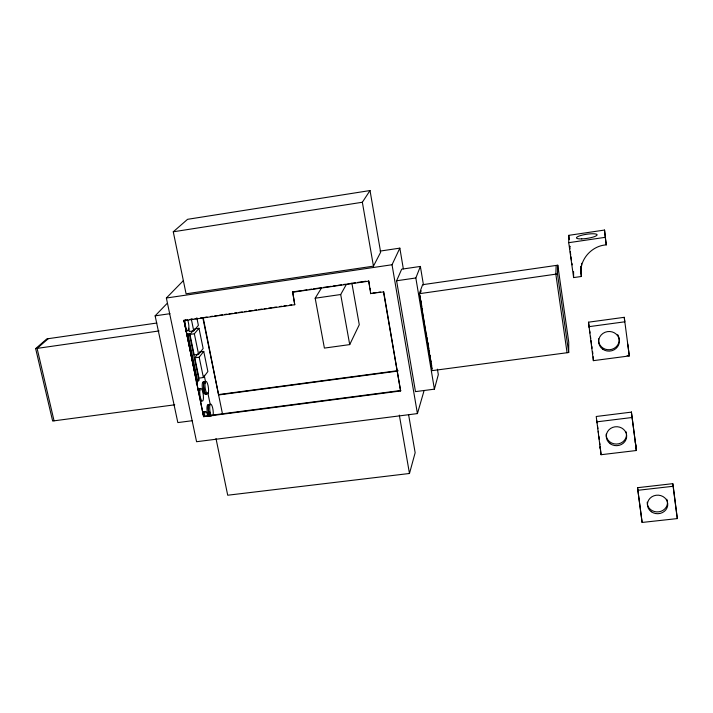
<?xml version="1.0" encoding="UTF-8"?>
<svg xmlns="http://www.w3.org/2000/svg" width="713" height="713" viewBox="0 0 713 713"><rect width="100%" height="100%" fill="white"/><g stroke="black" fill="none" stroke-linecap="round" stroke-linejoin="round"><path stroke-width="1.07" d="M568.698 352.516L568.742 342.169L557.789 265.2L422.622 284.692L419.289 293.703L432.114 370.644L568.698 352.516L557.495 273.926L557.789 265.2M568.733 242.687L568.778 235.343L604.535 230.058L606.264 244.88C590.925 245.771 577.967 261.154 581.371 276.484L573.617 277.589L568.733 242.687L605.248 237.322L604.535 230.058M556.167 265.432L555.837 274.157L567.067 352.73M423.46 285.022L420.376 266.439L401.695 269.175L396.597 280.77L415.474 391.624L434.395 389.164L438.317 374.637L437.408 369.174M215.994 438.531L227.714 495.223L409.476 473.485L415.153 452.746L408.611 414.743M431.989 368.674L432.123 368.229M183.535 280.467L166.37 298.016L196.574 441.721L417.426 413.593L423.959 391.036M203.615 416.695L184.007 320.324L203.615 416.695L400.617 390.965L383.683 291.555M420.073 293.836L421.214 290.735M434.395 389.164L415.839 277.972L420.376 266.439M209.987 416.223A6.319 1.622 82.5 0 1 209.087 414.048L208.454 410.955A6.319 1.622 82.5 0 1 208.517 405.358L209.203 404.369A6.319 1.622 82.5 0 1 209.64 404.512M203.383 412.738L204.087 411.722L203.383 412.738A6.408 1.667 82.6 0 0 203.178 413.825M206.574 393.826L206.191 394.102A6.346 1.64 82.3 0 1 204.355 391.17L203.713 388.05A6.346 1.64 82.3 0 1 203.784 382.48L204.479 381.535A6.346 1.64 82.3 0 1 204.934 381.696M198.357 390.635A6.435 1.684 82.4 0 1 198.562 389.565L199.284 388.594A6.435 1.684 82.4 0 1 199.738 388.745M417.426 413.593L392.034 264.746L399.841 248.133L380.074 251.092M321.608 287.802L315.182 298.212L324.397 348.087L349.718 344.602L359.272 324.718L351.883 283.204M400.617 390.965L383.505 291.947L370.885 293.399M370.698 293.783L368.683 280.815L369.601 286.065M373.452 266.154L380.644 252.242L370.02 190.549L187.564 219.319L173.268 231.796L186.084 293.809L373.452 266.154L362.347 202.251L370.02 190.549M349.718 344.602L340.698 294.522L346.5 284.175M294.745 304.727L292.669 291.902L294.745 304.727L183.651 320.725M208.517 405.358L209.203 404.369M203.152 317.445L218.615 394.957L397.845 371.072M198.562 389.565L199.284 388.594M198.08 353.666L194.792 357.81L199.007 378.122L203.392 377.525L207.875 371.509L203.74 351.411L199.399 352.017M196.316 383.558L198.98 380.002L189.302 333.345L187.234 335.778M196.182 381.981L197.519 380.207L187.831 333.559M203.784 382.48L204.078 382.097L202.777 382.275M194.792 357.81L199.185 357.204L203.74 351.411M193.954 329.673L189.943 334.415L194.194 354.896L198.588 354.281L203.143 348.523L198.98 328.265L194.622 328.889M189.943 334.415L194.346 333.791L198.98 328.265M188.66 328.221L189.328 331.483L193.74 330.85L198.383 325.36L196.833 317.838M192.457 420.679L177.84 422.586L155.131 315.841L166.913 303.613M48.261 338.684L37.094 348.39L54.063 420.83M174.747 404.806L52.646 421.018L35.65 348.595L46.853 338.88L156.824 323.025M201.414 401.054L201.013 401.339A6.435 1.684 82.4 0 1 200.549 401.196M173.268 231.796L362.347 202.251M166.37 298.016L392.034 264.746M293.765 291.742L301.875 290.556M303.685 290.289L306.982 289.808M309.192 289.487L311.786 289.113M313.595 288.845L321.456 287.704M323.515 287.401L331.224 286.278M333.069 286.011L336.233 285.548M337.837 285.316L341.518 284.781M343.345 284.514L345.547 284.193M347.748 283.872L355.466 282.749M357.445 282.455L365.956 281.216M292.401 292.277L368.487 281.198M155.131 315.841L169.97 313.684M396.597 280.77L415.839 277.972M315.182 298.212L340.698 294.522M185.104 320.164L187.305 319.843M189.498 319.531L192.795 319.05M194.997 318.738L197.189 318.417M200.487 317.945L202.688 317.633M204.889 317.312L207.082 317M210.38 316.519L212.581 316.207M214.773 315.886L216.975 315.574M219.176 315.253L222.474 314.781M224.666 314.46L226.868 314.148M229.06 313.827L232.358 313.355M234.559 313.043L236.761 312.722M238.953 312.401L242.251 311.929M244.452 311.617L246.645 311.296M248.846 310.984L252.144 310.503M254.345 310.191L256.537 309.87M258.739 309.558L262.036 309.077M264.229 308.765L266.43 308.444M268.632 308.132L271.929 307.659M274.122 307.339L276.323 307.027M279.621 306.545L281.822 306.233M284.015 305.913L286.216 305.601M289.514 305.119L291.706 304.808M373.015 293.096L376.214 292.633M378.353 292.33L380.484 292.018M35.65 348.595L159.044 330.939M419.289 293.703L557.495 273.926M188.268 330.529L186.378 330.966A6.524 1.72 81.7 0 1 185.897 330.743M588.492 322.187L624.24 317.321L629.303 355.939L593.376 360.653L588.492 322.187L589.241 327.615M588.68 326.706L624.793 321.804L624.24 317.321M198.98 380.002L196.788 380.305L187.323 334.745M204.087 381.803L205.531 381.607M198.882 388.87L200.335 388.674M197.546 389.343L198.865 389.173M202.67 389.77L204.159 389.574L204.426 391.009A6.043 1.56 82.3 0 0 206.164 393.808M203.989 389.672L205.433 389.485M205.148 393.719L206.413 393.549L206.191 394.102L206.601 393.531L205.986 393.826A6.043 1.56 82.3 0 1 204.239 391.036L203.713 388.05M218.918 394.521L397.997 370.635M208.82 404.663L210.255 404.476L207.768 392.578M207.51 405.127L208.802 404.957M203.695 412.025L205.148 411.838M207.421 412.658L210.166 412.381M203.945 416.214L400.777 390.492M631.406 412.123L596.228 416.49L601.068 454.716L636.415 450.509L631.406 412.123L636.415 450.509L635.283 441.686M596.487 421.891L632.021 417.506M210.014 415.955A6.016 1.542 82.5 0 1 209.159 413.888L208.454 410.955M637.529 487.701L672.787 483.664L673.232 486.266L677.35 518.583L642.119 522.451L637.529 487.701L642.119 522.451M637.814 490.303L673.232 486.266M627.119 355.457L629.303 355.939L627.77 344.138M569.847 246.208L569.981 246.68M203.98 389.601L204.355 391.17L204.159 389.574M204.194 375.243L205.531 381.74M191.271 318.889L193.74 330.85M194.346 333.791L198.588 354.281M199.185 357.204L203.392 377.525M183.909 320.36L187.617 338.185M188.232 341.162L192.563 361.963M193.178 364.922L197.465 385.555M202.831 317.829L222.518 414.057M399.333 415.126L409.476 473.485M369.967 288.159L370.332 290.253M677.047 516.773L677.35 518.583M571.879 263.177L572.165 264.871M399.841 248.133L403.335 268.863M419.868 295.957L420.233 298.132M420.59 300.298L431.811 367.587M420.01 295.574L420.376 297.74M420.732 299.915L421.098 302.08M421.454 304.246L421.82 306.421M422.176 308.586L422.542 310.752M426.338 333.524L426.695 335.698M427.06 337.864L427.417 340.039M427.782 342.204L428.148 344.37M428.504 346.545L428.869 348.71M429.226 350.876L429.591 353.051M429.948 355.217L430.313 357.382M430.67 359.557L431.035 361.723M431.401 363.888L431.757 366.063M571.425 260.183L570.944 256.751M600.203 446.971L601.068 454.716M568.778 235.343L569.375 239.63M589.696 330.868L589.999 333.033M590.444 336.295L590.747 338.461M591.041 340.627L591.496 343.889M591.799 346.055L592.093 348.22M592.548 351.473L592.851 353.648M596.817 420.75L597.12 422.925M605.248 237.322L606.264 244.88M597.565 426.231L597.895 428.727M598.216 431.231L598.439 432.907M580.926 266.707L581.371 276.484M570.712 255.004L570.293 251.653M672.787 483.664L676.895 515.864M598.867 436.24L599.276 439.529M208.9 412.462L208.971 413.905A6.016 1.542 82.5 0 0 209.827 415.982M599.678 442.764L599.927 444.867M569.981 248.828L569.794 246.422M600.096 446.748L600.186 448.388M593.198 356.785L593.376 360.653M581.523 263.293L581.585 265.521M580.899 266.225L580.979 269.166M580.747 266.903L580.908 272.847M573.573 271.582L573.617 277.589M666.771 499.198A10.134 9.26 -1.1 0 1 658.999 511.791A10.134 9.26 -1.1 0 1 647.235 502.193M626.513 434.208A10.178 9.456 -1.6 0 1 616.29 444.056A10.178 9.456 -1.6 0 1 606.175 434.19M626.067 431.775A10.178 9.456 -1.6 0 1 626.442 433.388M618.786 336.946A10.356 9.786 -6.8 0 1 609.767 349.718A10.356 9.786 -6.8 0 1 598.653 338.809M617.654 334.638A10.356 9.786 -6.8 0 1 618.483 336.153M208.624 416.134A6.016 1.551 82.5 0 1 206.957 408.094A6.016 1.551 82.5 0 1 208.749 405.51M211.422 416.036A6.319 1.613 82.5 0 1 209.711 406.677A6.319 1.613 82.5 0 1 212.144 406.16A6.319 1.613 82.5 0 1 213.009 415.697M208.811 412.479A6.016 1.542 82.5 0 1 209.266 404.672M202.742 412.212A6.105 1.595 82.6 0 1 203.178 412.337M204.595 416.57A6.408 1.667 82.6 0 1 205.531 411.535A6.408 1.667 82.6 0 1 207.75 415.911M203.187 414.03A6.105 1.586 82.6 0 1 203.383 413.005M203.677 412.328A6.105 1.586 82.6 0 1 204.488 412.167M205.433 393.068A6.043 1.56 82.3 0 1 203.294 392.025A6.043 1.56 82.3 0 1 202.251 384.316A6.043 1.56 82.3 0 1 204.034 382.721M204.07 389.583A6.043 1.56 82.3 0 1 204.542 381.829M197.929 389.084A6.123 1.604 82.4 0 1 198.838 389.779M198.366 390.849A6.132 1.604 82.4 0 1 199.248 388.906M187.572 319.745A6.524 1.72 81.7 0 1 188.811 328.88A6.524 1.72 81.7 0 1 186.351 328.836A6.524 1.72 81.7 0 1 185.122 319.7M185.71 330.476A6.212 1.64 81.7 0 0 186.164 330.68L186.815 330.431L186.351 330.654A6.212 1.64 81.7 0 1 185.897 330.449M581.772 238.9A10.437 2.077 -8.6 0 0 597.12 234.8A10.437 2.077 -8.6 0 0 581.496 235.299A10.437 2.077 -8.6 0 0 581.772 238.9M651.308 511.738A10.16 9.278 -1 0 0 667.662 505.749A10.16 9.278 -1 0 0 653.848 495.82A10.16 9.278 -1 0 0 651.308 511.738M610.203 443.7A10.205 9.483 -1.5 0 0 626.584 437.461A10.205 9.483 -1.5 0 0 612.636 427.417A10.205 9.483 -1.5 0 0 610.203 443.7M602.654 349.147A10.383 9.813 -6.7 0 0 619.294 342.525A10.383 9.813 -6.7 0 0 605.096 332.267A10.383 9.813 -6.7 0 0 602.654 349.147M205.023 383.362A6.346 1.631 82.3 0 0 207.18 393.763A6.346 1.631 82.3 0 0 208.098 385.751A6.346 1.631 82.3 0 0 205.023 383.362M199.809 390.466A6.435 1.676 82.4 0 0 202.011 401A6.435 1.676 82.4 0 0 202.964 392.845A6.435 1.676 82.4 0 0 199.809 390.466"/></g></svg>
